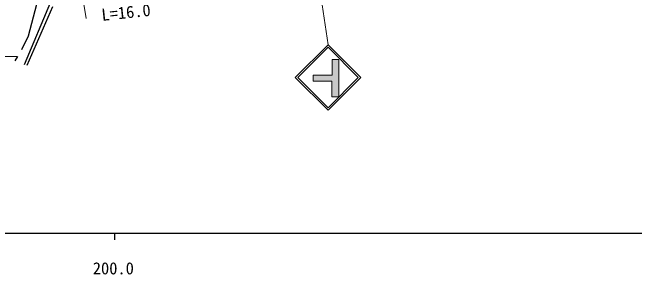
# Model space of a CAD drawing. Units: millimetres, scale not verified. Extents: x 40000 to 680000, y 20000 to 380000.
# Drawn here: x 252543 to 346898, y 198715 to 238456 of the extents above; entities that cross this region are included whole.
import ezdxf
from ezdxf.enums import TextEntityAlignment as Align

# ---------------------------------------------------------------- set-up
doc = ezdxf.new("R2010")
doc.units = ezdxf.units.MM
doc.header["$LTSCALE"] = 1000
for name, color, linetype, lineweight in [('M-BGD', 7, 'Continuous', 25), ('M-STR-HTXT', 7, 'Continuous', 13), ('M-STR-STRC', 7, 'Continuous', 25), ('M-TTL-BAND', 7, 'Continuous', 25)]:
    doc.layers.add(name, color=color, linetype=linetype, lineweight=lineweight)
doc.styles.add('ＭＳ ゴシック', font='')
doc.styles.get('ＭＳ ゴシック').set_extended_font_data('MS Gothic')

msp = doc.modelspace()

# ---------------------------------------------------------------- hatches: boundary and pattern name
at = {"layer": 'M-STR-STRC'}
msp.add_hatch(color=256, dxfattribs=at).paths.add_polyline_path([(300986, 225664), (300986, 228031), (298175, 228031), (298175, 228958), (301026, 228958), (301026, 231345), (302053, 231345), (302053, 225664)])

# ---------------------------------------------------------------- linework, layer by layer
at = {"layer": 'M-BGD'}
for p, q in [((256439, 240679), (254915, 234837)), ((258302, 240002), (254323, 230519)), ((258641, 239325), (254746, 230435)), ((254915, 234837), (253899, 232805)), ((253307, 231789), (252883, 231112))]:
    msp.add_line(p, q, dxfattribs=at)
at = {"layer": 'M-STR-HTXT'}
for p, q in [((258938, 267707), (263721, 237547)), ((228245, 231874), (253307, 231789))]:
    msp.add_line(p, q, dxfattribs=at)
at = {"layer": 'M-STR-STRC', "lineweight": 13}
for p, q in [((294262, 275964), (300407, 233564)), ((301026, 228958), (301026, 231345)), ((301026, 231345), (302053, 231345)), ((302053, 231345), (302053, 225664)), ((298175, 228031), (298175, 228958)), ((298175, 228958), (301026, 228958)), ((300986, 228031), (298175, 228031)), ((300986, 225664), (300986, 228031)), ((302053, 225664), (300986, 225664))]:
    msp.add_line(p, q, dxfattribs=at)
at = {"layer": 'M-STR-STRC'}
for p, q in [((295443, 228600), (300407, 233564)), ((295825, 228600), (300407, 233182)), ((300407, 233564), (305371, 228600)), ((300407, 233182), (304989, 228600)), ((300407, 223636), (295443, 228600)), ((300407, 224018), (295825, 228600)), ((305371, 228600), (300407, 223636)), ((304989, 228600), (300407, 224018))]:
    msp.add_line(p, q, dxfattribs=at)
at = {"layer": 'M-TTL-BAND'}
for p, q in [((40000, 205000), (579000, 205000)), ((268000, 205000), (268000, 204000))]:
    msp.add_line(p, q, dxfattribs=at)

# ---------------------------------------------------------------- texts
at = {"layer": 'M-STR-HTXT', "style": 'ＭＳ ゴシック'}
msp.add_text('L=16.0', height=1833, rotation=5.979, dxfattribs=at).set_placement((266199, 236624), align=Align.BOTTOM_LEFT)
at = {"layer": 'M-TTL-BAND', "style": 'ＭＳ ゴシック'}
msp.add_text('200.0', height=1833, dxfattribs=at).set_placement((267844, 198195), align=Align.BOTTOM_CENTER)

doc.saveas('drawing.dxf')
